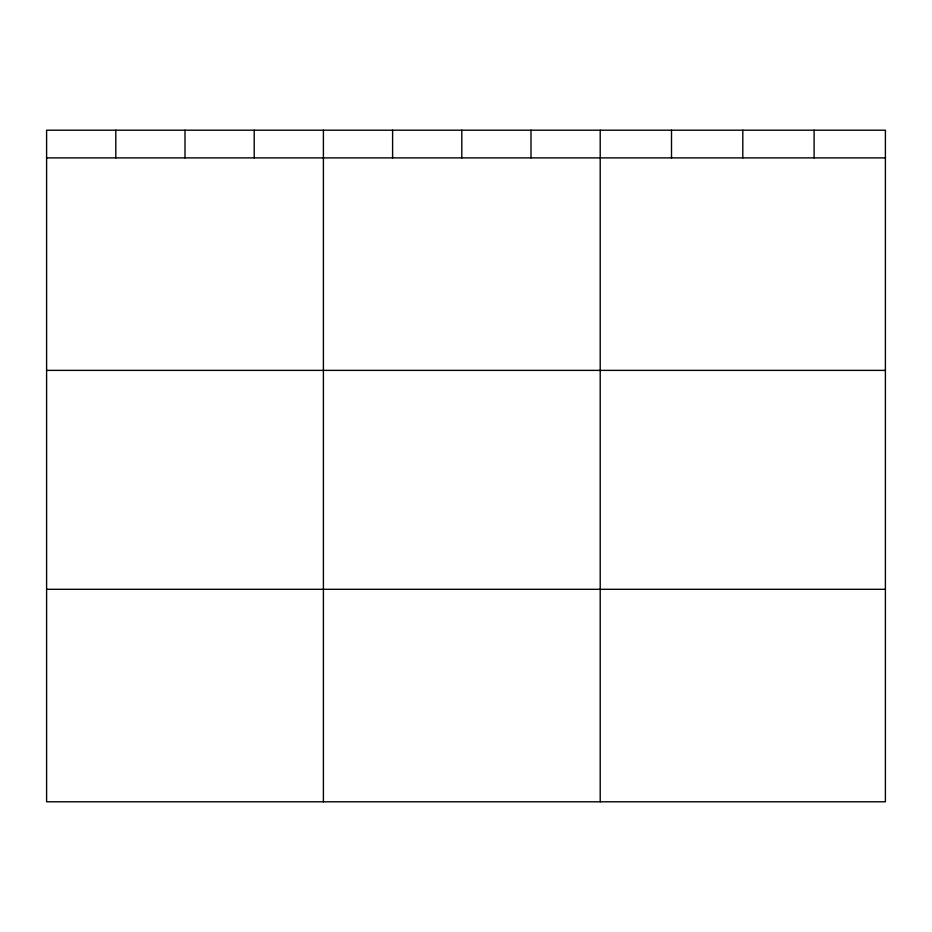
<?xml version="1.0" encoding="UTF-8"?>
<svg xmlns="http://www.w3.org/2000/svg" width="932" height="932" viewBox="0 0 932 932"><rect width="100%" height="100%" fill="white"/><g stroke="black" fill="none" stroke-linecap="round" stroke-linejoin="round"><path stroke-width="1.4" d="M885.4 157.892L885.4 801.8L46.6 801.8L46.6 130.2L885.4 130.2L885.4 157.892L46.6 157.892M46.6 370.377L885.4 370.377M46.6 589.304L885.4 589.304M814.102 130.2L814.102 157.892M742.804 130.2L742.804 157.892M671.506 130.2L671.506 157.892M600.208 130.2L600.208 801.8M531.007 130.2L531.007 157.892M461.806 130.2L461.806 157.892M392.605 130.2L392.605 157.892M323.404 130.2L323.404 801.8M254.203 130.2L254.203 157.892M185.002 130.2L185.002 157.892M115.801 130.2L115.801 157.892"/></g></svg>
